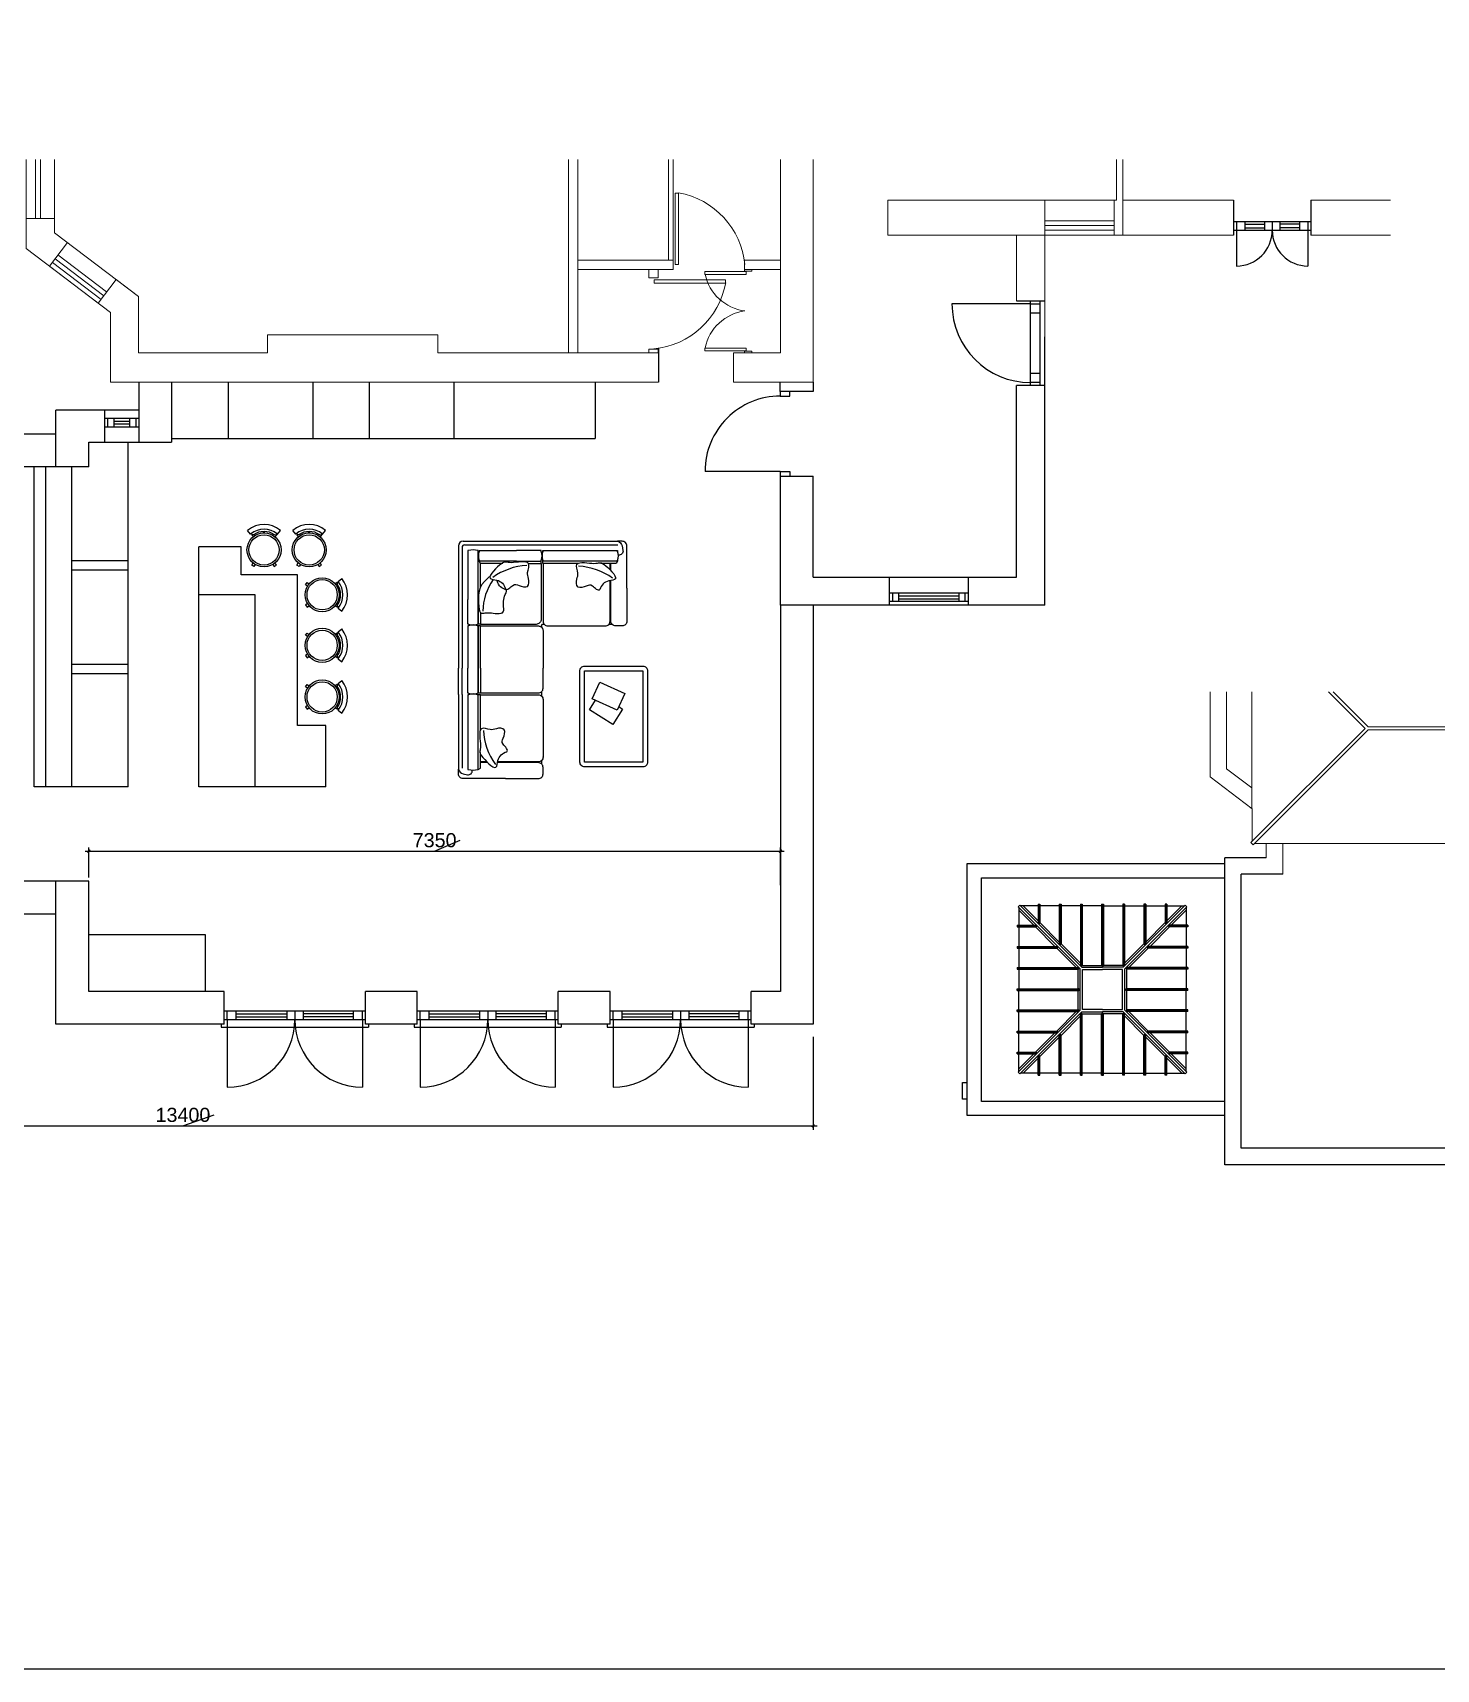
# Model space of a CAD drawing. Header units: millimetres. Extents: x -5841 to 140562, y 1006 to 102310.
# Drawn here: x 14568 to 29485, y 1006 to 18396 of the extents above; entities that cross this region are included whole.
import ezdxf

# ---------------------------------------------------------------- set-up
doc = ezdxf.new("R2010")
doc.units = ezdxf.units.MM
doc.header["$LTSCALE"] = 10
doc.layers.add('CONCEPT HOUSE', color=7, linetype='Continuous')
doc.layers.add('PDF17_0', color=7, linetype='Continuous')
doc.styles.add('1-20', font='romans.shx', dxfattribs={"width": 0.8, "height": 35})
doc.styles.get("Standard").update_dxf_attribs({"font": 'arial.ttf'})
doc.dimstyles.new('1-20', dxfattribs={"dimtxt": 35, "dimasz": 40, "dimexe": 40, "dimexo": 40, "dimgap": 40, "dimtad": 1, "dimdec": 0, "dimzin": 0, "dimdsep": 46, "dimtxsty": '1-20', "dimblk": 'OBLIQUE', "dimcen": 40, "dimdle": 40, "dimclrd": 251, "dimclre": 251, "dimclrt": 251, "dimadec": 0, "dimazin": 0, "dimtfac": 1, "dimtdec": 0, "dimtix": 1, "dimtmove": 1, "dimatfit": 3, "dimfxl": 1, "dimtolj": 1, "dimtzin": 0, "dimlwd": 25, "dimarcsym": 0})

# ---------------------------------------------------------------- blocks, each defined once
blk = doc.blocks.new('*D3')
at = {"layer": 'CONCEPT HOUSE', "color": 0}
for p, q in [((18839, 9699), (19112, 9815)), ((15124, 9699), (22554, 9699)), ((15150, 9685), (15178, 9713)), ((15164, 9419), (15164, 9739)), ((22500, 9685), (22528, 9713)), ((22514, 9339), (22514, 9739))]:
    blk.add_line(p, q, dxfattribs=at)
at = {"layer": 'CONCEPT HOUSE', "color": 0, "insert": (18839, 9815), "char_height": 150, "attachment_point": 5}
blk.add_mtext('7350', dxfattribs=at)
blk = doc.blocks.new('_Oblique')
at = {"color": 0}
blk.add_line((-0.35, -0.35), (0.35, 0.35), dxfattribs=at)
blk = doc.blocks.new('*D4')
at = {"layer": 'CONCEPT HOUSE', "color": 0}
for p, q in [((9464, 7725), (9464, 6739)), ((22864, 7725), (22864, 6739)), ((9450, 6765), (9478, 6793)), ((16164, 6779), (16495, 6896)), ((22850, 6765), (22878, 6793)), ((9424, 6779), (22904, 6779))]:
    blk.add_line(p, q, dxfattribs=at)
at = {"layer": 'CONCEPT HOUSE', "color": 0, "insert": (16164, 6896), "char_height": 150, "attachment_point": 5}
blk.add_mtext('13400', dxfattribs=at)

msp = doc.modelspace()

# ---------------------------------------------------------------- linework, layer by layer
at = {"layer": 'CONCEPT HOUSE', "color": 140, "ltscale": 10}
for p, q in [((27329.7, 16616.7), (27329.7, 16246.8)), ((28153, 16616.7), (28153, 16246.8)), ((27329.7, 16390.8), (28153, 16390.8)), ((27361.7, 16390.8), (27361.7, 16296.8)), ((27451.7, 16390.8), (27451.7, 16296.8)), ((27451.7, 16361.8), (27659.3, 16361.8)), ((27659.3, 16390.8), (27659.3, 16296.8)), ((27741.3, 16390.8), (27741.3, 16296.8)), ((27823.3, 16390.8), (27823.3, 16296.8)), ((28031, 16361.8), (27823.3, 16361.8)), ((28031, 16390.8), (28031, 16296.8)), ((28121, 16390.8), (28121, 16296.8)), ((27329.7, 16296.8), (28153, 16296.8)), ((27361.7, 16296.8), (27361.7, 15917.1)), ((27451.7, 16323.4), (27659.3, 16323.4)), ((28031, 16323.4), (27823.3, 16323.4)), ((28121, 16296.8), (28121, 15917.1)), ((25173.7, 15514.8), (24337.7, 15514.8)), ((25024.3, 15546.8), (25323.7, 15546.8)), ((25173.7, 14646.8), (25173.7, 15546.8)), ((25173.7, 15514.8), (25273.7, 15514.8)), ((25273.7, 14646.8), (25273.7, 15546.8)), ((25173.7, 15419.8), (25273.7, 15419.8)), ((25323.7, 12312.8), (25323.7, 15165)), ((21216.8, 15042.6), (21216.8, 14684.3)), ((15694, 14684.3), (15694, 14384.3)), ((16044, 14684.3), (16044, 14044.7)), ((16644, 14684.3), (16644, 14084.3)), ((17544, 14684.3), (17544, 14084.3)), ((18144, 14684.3), (18144, 14084.3)), ((19044, 14684.3), (19044, 14084.3)), ((20544, 14684.3), (20544, 14084.3)), ((25024.3, 12612.2), (25024.3, 14646.8)), ((25323.7, 14646.8), (25024.3, 14646.8)), ((25273.7, 14773.8), (25173.7, 14773.8)), ((25273.7, 14678.8), (25173.7, 14678.8)), ((22513.1, 14584.3), (22513.1, 14534.3)), ((22513.1, 14534.3), (22613.1, 14534.3)), ((22613.1, 14534.3), (22613.1, 14584.3)), ((15694, 14384.3), (14813.8, 14384.3)), ((14813.8, 13784.3), (14813.8, 14384.3)), ((15331, 14384.3), (15331, 14044.7)), ((15331, 14302.3), (15694, 14302.3)), ((15363, 14302.3), (15363, 14208.3)), ((15428, 14302.3), (15428, 14208.3)), ((15428, 14270.3), (15597, 14270.3)), ((15597, 14302.3), (15597, 14208.3)), ((15662, 14302.3), (15662, 14208.3)), ((15694, 14384.3), (15694, 14044.7)), ((15331, 14208.3), (15694, 14208.3)), ((15428, 14240.3), (15597, 14240.3)), ((15163.8, 14044.7), (16044, 14044.7)), ((15163.8, 13784.3), (15163.8, 14044.7)), ((16044, 14084.3), (20544, 14084.3)), ((15163.8, 13784.3), (13148.8, 13784.3)), ((22513.1, 13735.5), (21713.1, 13735.5)), ((22513.1, 13734.3), (22613.1, 13734.3)), ((22513.1, 13684.3), (22863.1, 13684.3)), ((22513.8, 12312.8), (22513.8, 13734.3)), ((22613.1, 13734.3), (22613.1, 13684.3)), ((22863.1, 12612.2), (22863.1, 13684.3)), ((22863.1, 12612.2), (25024.3, 12612.2)), ((23673.7, 12312.8), (23673.7, 12612.2)), ((24512.7, 12312.8), (24512.7, 12612.2)), ((23708.5, 12352.7), (23708.5, 12442.5)), ((23773.5, 12352.7), (23773.5, 12442.5)), ((24412.5, 12352.7), (24412.5, 12442.5)), ((24477.5, 12352.7), (24477.5, 12442.5)), ((25323.7, 12312.8), (24512.7, 12312.8)), ((27677.7, 9629.7), (27237.6, 9629.7)), ((27237.6, 9329.7), (27237.6, 9629.7)), ((27852.7, 9454.7), (27412.6, 9454.7)), ((27412.6, 6542.2), (27412.6, 9454.7)), ((15163.8, 9379.3), (13148.8, 9379.3)), ((14813.8, 7859.3), (14813.8, 9379.3)), ((15163.8, 8209.3), (15163.8, 9379.3)), ((27237.6, 6367.2), (27237.6, 9329.7)), ((25058.2, 9125.6), (25040.5, 9107.9)), ((25040.5, 9107.9), (25700.1, 8448.3)), ((25049.4, 9099), (25049.4, 8913)), ((25058.2, 9125.6), (25717.8, 8466)), ((25253.1, 9136.7), (25253.1, 8939.9)), ((25253.1, 9136.7), (25272.1, 9136.7)), ((25262.6, 9136.7), (25262.6, 8930.7)), ((25272.1, 9136.7), (25272.1, 8939.9)), ((25478.1, 9136.7), (25478.1, 8714.5)), ((25478.1, 9136.7), (25497.1, 9136.7)), ((25487.6, 9136.7), (25487.6, 8705.2)), ((25497.1, 9136.7), (25497.1, 8714.5)), ((25703.1, 9136.7), (25703.1, 8489.9)), ((25703.1, 9136.7), (25722.1, 9136.7)), ((25712.6, 9136.7), (25712.6, 8480.7)), ((25722.1, 9136.7), (25722.1, 8489.9)), ((25928.1, 9136.7), (25928.1, 8485.5)), ((25928.1, 9136.7), (25947.1, 9136.7)), ((25937.6, 9136.7), (25937.6, 8476.2)), ((25947.1, 9136.7), (25947.1, 8485.5)), ((26153.1, 9136.7), (26153.1, 8489.9)), ((26172.1, 9136.7), (26153.1, 9136.7)), ((26817, 9125.6), (26157.4, 8466)), ((26162.6, 9136.7), (26162.6, 8480.7)), ((26172.1, 9136.7), (26172.1, 8489.9)), ((26834.7, 9107.9), (26175.1, 8448.3)), ((26378.1, 9136.7), (26378.1, 8714.5)), ((26397.1, 9136.7), (26378.1, 9136.7)), ((26387.6, 9136.7), (26387.6, 8705.2)), ((26397.1, 9136.7), (26397.1, 8714.5)), ((26603.1, 9136.7), (26603.1, 8939.9)), ((26622.1, 9136.7), (26603.1, 9136.7)), ((26612.6, 9136.7), (26612.6, 8930.7)), ((26622.1, 9136.7), (26622.1, 8939.9)), ((26817, 9125.6), (26834.7, 9107.9)), ((26825.9, 9099), (26825.9, 8913)), ((25029.4, 8913), (25226.1, 8913)), ((25029.4, 8913), (25029.4, 8894)), ((25029.4, 8903.5), (25235.6, 8903.5)), ((25029.4, 8894), (25226.1, 8894)), ((25049.4, 8894), (25049.4, 8688)), ((26845.9, 8903.5), (26639.6, 8903.5)), ((26845.9, 8913), (26649.1, 8913)), ((26845.9, 8894), (26649.1, 8894)), ((26825.9, 8894), (26825.9, 8688)), ((26845.9, 8913), (26845.9, 8894)), ((16403.8, 8809.3), (15163.8, 8809.3)), ((16403.8, 8209.3), (16403.8, 8809.3)), ((25029.4, 8688), (25451.2, 8688)), ((25029.4, 8688), (25029.4, 8669)), ((25029.4, 8678.5), (25460.7, 8678.5)), ((25029.4, 8669), (25451.2, 8669)), ((25049.4, 8669), (25049.4, 8463)), ((26845.9, 8678.5), (26414.5, 8678.5)), ((26845.9, 8688), (26424, 8688)), ((26845.9, 8669), (26424, 8669)), ((26825.9, 8669), (26825.9, 8463)), ((26845.9, 8688), (26845.9, 8669)), ((25029.4, 8463), (25676.1, 8463)), ((25029.4, 8463), (25029.4, 8444)), ((25029.4, 8453.5), (25685.6, 8453.5)), ((25029.4, 8444), (25676.1, 8444)), ((25049.4, 8444), (25049.4, 8238)), ((25717.8, 8466), (25937.6, 8466)), ((26157.4, 8466), (25937.6, 8466)), ((26845.9, 8453.5), (26189.6, 8453.5)), ((26845.9, 8463), (26199.1, 8463)), ((26845.9, 8444), (26199.1, 8444)), ((26825.9, 8444), (26825.9, 8238)), ((26845.9, 8463), (26845.9, 8444)), ((16603.8, 8209.3), (15163.8, 8209.3)), ((16603.8, 7859.3), (16603.8, 8209.3)), ((18103.8, 7859.3), (18103.8, 8209.3)), ((18653.8, 7859.3), (18653.8, 8209.3)), ((20153.8, 7859.3), (20153.8, 8209.3)), ((20703.8, 7859.3), (20703.8, 8209.3)), ((22203.8, 7859.3), (22203.8, 8209.3)), ((25029.4, 8238), (25681.2, 8238)), ((25029.4, 8219), (25029.4, 8238)), ((25029.4, 8228.5), (25690.7, 8228.5)), ((25029.4, 8219), (25681.2, 8219)), ((25049.4, 8013), (25049.4, 8219)), ((26845.8, 8228.5), (26184.5, 8228.5)), ((26845.8, 8238), (26194, 8238)), ((26845.8, 8219), (26194, 8219)), ((26825.9, 8013), (26825.9, 8219)), ((26845.8, 8219), (26845.8, 8238)), ((16603.8, 8003.3), (18103.8, 8003.3)), ((16635.8, 7909.3), (16635.8, 8003.3)), ((16730.8, 7909.3), (16730.8, 8003.3)), ((17266.8, 8003.3), (17266.8, 7909.3)), ((17353.8, 8003.3), (17353.8, 7909.3)), ((17353.8, 8003.3), (17353.8, 7909.3)), ((17440.8, 8003.3), (17440.8, 7909.3)), ((17976.8, 7909.3), (17976.8, 8003.3)), ((18071.8, 7909.3), (18071.8, 8003.3)), ((18653.8, 8003.3), (20153.8, 8003.3)), ((18685.8, 7909.3), (18685.8, 8003.3)), ((18780.8, 7909.3), (18780.8, 8003.3)), ((19316.8, 8003.3), (19316.8, 7909.3)), ((19403.8, 8003.3), (19403.8, 7909.3)), ((19403.8, 8003.3), (19403.8, 7909.3)), ((19490.8, 8003.3), (19490.8, 7909.3)), ((20026.8, 7909.3), (20026.8, 8003.3)), ((20121.8, 7909.3), (20121.8, 8003.3)), ((20703.8, 8003.3), (22203.8, 8003.3)), ((20735.8, 7909.3), (20735.8, 8003.3)), ((20830.8, 7909.3), (20830.8, 8003.3)), ((21366.8, 8003.3), (21366.8, 7909.3)), ((21453.8, 8003.3), (21453.8, 7909.3)), ((21453.8, 8003.3), (21453.8, 7909.3)), ((21540.8, 8003.3), (21540.8, 7909.3)), ((22076.8, 7909.3), (22076.8, 8003.3)), ((22171.8, 7909.3), (22171.8, 8003.3)), ((25029.4, 8013), (25676.1, 8013)), ((25029.4, 7994), (25029.4, 8013)), ((25029.4, 8003.5), (25685.6, 8003.5)), ((26845.9, 8003.5), (26189.6, 8003.5)), ((26845.9, 8013), (26199.1, 8013)), ((26845.9, 7994), (26845.9, 8013)), ((16603.8, 7859.3), (14813.8, 7859.3)), ((16603.8, 7909.3), (18103.8, 7909.3)), ((16635.8, 7909.3), (16635.8, 7191.3)), ((16730.8, 7971.3), (17266.8, 7971.3)), ((16730.8, 7939.3), (17266.8, 7939.3)), ((17976.8, 7971.3), (17440.8, 7971.3)), ((17976.8, 7939.3), (17440.8, 7939.3)), ((18071.8, 7909.3), (18071.8, 7191.3)), ((18653.8, 7909.3), (20153.8, 7909.3)), ((18685.8, 7909.3), (18685.8, 7191.3)), ((18780.8, 7971.3), (19316.8, 7971.3)), ((18780.8, 7939.3), (19316.8, 7939.3)), ((20026.8, 7971.3), (19490.8, 7971.3)), ((20026.8, 7939.3), (19490.8, 7939.3)), ((20121.8, 7909.3), (20121.8, 7191.3)), ((20703.8, 7909.3), (22203.8, 7909.3)), ((20735.8, 7909.3), (20735.8, 7191.3)), ((20830.8, 7971.3), (21366.8, 7971.3)), ((20830.8, 7939.3), (21366.8, 7939.3)), ((22076.8, 7971.3), (21540.8, 7971.3)), ((22076.8, 7939.3), (21540.8, 7939.3)), ((22171.8, 7909.3), (22171.8, 7191.3)), ((25029.4, 7994), (25676.1, 7994)), ((25049.4, 7788), (25049.4, 7994)), ((25703.1, 7320.2), (25703.1, 7967)), ((25712.6, 7320.2), (25712.6, 7976.3)), ((25722.1, 7320.2), (25722.1, 7967)), ((25928.1, 7320.2), (25928.1, 7971.4)), ((25937.6, 7320.2), (25937.6, 7980.7)), ((25947.1, 7320.2), (25947.1, 7971.4)), ((26153.1, 7320.2), (26153.1, 7967)), ((26162.6, 7320.2), (26162.6, 7976.3)), ((26172.1, 7320.2), (26172.1, 7967)), ((26845.9, 7994), (26199.1, 7994)), ((26825.9, 7788), (26825.9, 7994)), ((25029.4, 7788), (25451.2, 7788)), ((25029.4, 7769), (25029.4, 7788)), ((25029.4, 7778.5), (25460.7, 7778.5)), ((25029.4, 7769), (25451.2, 7769)), ((25049.4, 7563), (25049.4, 7769)), ((25478.1, 7320.2), (25478.1, 7742.5)), ((25487.6, 7320.2), (25487.6, 7751.7)), ((25497.1, 7320.2), (25497.1, 7742.5)), ((26378.1, 7320.2), (26378.1, 7742.5)), ((26387.6, 7320.2), (26387.6, 7751.7)), ((26397.1, 7320.2), (26397.1, 7742.5)), ((26845.9, 7778.5), (26414.5, 7778.5)), ((26845.9, 7788), (26424, 7788)), ((26845.9, 7769), (26424, 7769)), ((26825.9, 7563), (26825.9, 7769)), ((26845.9, 7769), (26845.9, 7788)), ((25029.4, 7563), (25226.1, 7563)), ((25029.4, 7544), (25029.4, 7563)), ((25029.4, 7553.5), (25235.6, 7553.5)), ((25029.4, 7544), (25226.1, 7544)), ((25049.4, 7357.9), (25049.4, 7544)), ((25253.1, 7320.2), (25253.1, 7517)), ((25262.6, 7320.2), (25262.6, 7526.3)), ((25272.1, 7320.2), (25272.1, 7517)), ((26603.1, 7320.2), (26603.1, 7517)), ((26612.6, 7320.2), (26612.6, 7526.3)), ((26622.1, 7320.2), (26622.1, 7517)), ((26845.9, 7553.5), (26639.6, 7553.5)), ((26845.9, 7563), (26649.1, 7563)), ((26845.9, 7544), (26649.1, 7544)), ((26825.9, 7357.9), (26825.9, 7544)), ((26845.9, 7544), (26845.9, 7563)), ((25058.2, 7331.4), (25040.5, 7349.1)), ((25253.1, 7320.2), (25272.1, 7320.2)), ((25478.1, 7320.2), (25497.1, 7320.2)), ((25703.1, 7320.2), (25722.1, 7320.2)), ((25928.1, 7320.2), (25947.1, 7320.2)), ((26172.1, 7320.2), (26153.1, 7320.2)), ((26397.1, 7320.2), (26378.1, 7320.2)), ((26622.1, 7320.2), (26603.1, 7320.2)), ((26817, 7331.4), (26834.7, 7349.1)), ((24450.1, 7064.7), (24450.1, 7239.7)), ((24450.1, 7239.7), (24500.6, 7239.7)), ((24500.6, 7064.7), (24450.1, 7064.7)), ((31087.6, 6542.2), (27412.6, 6542.2)), ((31262.6, 6367.2), (27237.6, 6367.2))]:
    msp.add_line(p, q, dxfattribs=at)
at = {"layer": 'CONCEPT HOUSE', "color": 140, "ltscale": 10, "transparency": 33554585}
for p, q in [((15581.7, 10384.3), (15581.7, 14044.7)), ((14581.7, 10384.3), (14581.7, 13784.3)), ((14706.7, 10384.3), (14706.7, 13784.3)), ((14981.7, 10384.3), (14981.7, 13784.3)), ((16883.9, 13069.6), (16851.8, 13107.9)), ((16913.5, 13060.8), (16883.9, 13069.6)), ((17019.6, 13081.1), (17019, 13096.1)), ((17032.2, 13081.1), (17032.7, 13096.1)), ((17138.2, 13060.8), (17167.8, 13069.6)), ((17167.8, 13069.6), (17200, 13107.9)), ((17364.1, 13069.6), (17331.9, 13107.9)), ((17393.7, 13060.8), (17364.1, 13069.6)), ((17499.7, 13081.1), (17499.2, 13096.1)), ((17512.4, 13081.1), (17512.9, 13096.1)), ((17618.4, 13060.8), (17648, 13069.6)), ((17648, 13069.6), (17680.2, 13107.9)), ((16331.7, 10384.3), (16331.7, 12934.3)), ((16781.7, 12934.3), (16331.7, 12934.3)), ((16781.7, 12634.3), (16781.7, 12934.3)), ((19092, 12942.7), (19092, 11642.9)), ((19131.5, 12928.2), (19131.5, 11642.9)), ((19142, 12992.7), (20781.7, 12992.7)), ((19156.5, 12953.2), (20786.5, 12953.2)), ((15581.7, 12784.3), (14981.7, 12784.3)), ((15581.7, 12684.3), (14981.7, 12684.3)), ((17381.7, 12634.3), (16781.7, 12634.3)), ((17381.7, 11034.3), (17381.7, 12634.3)), ((17804.3, 12536), (17813, 12565.7)), ((17813, 12565.7), (17851.3, 12597.8)), ((16931.7, 12424.1), (16331.7, 12424.1)), ((16931.7, 10384.3), (16931.7, 12424.1)), ((17824.6, 12430), (17839.6, 12430.5)), ((17824.6, 12417.4), (17839.6, 12416.9)), ((17804.3, 12311.3), (17813, 12281.7)), ((17813, 12281.7), (17851.3, 12249.6)), ((17804.3, 11998.8), (17813, 12028.4)), ((17813, 12028.4), (17851.3, 12060.6)), ((19977.1, 12078.3), (19977.1, 12107.6)), ((20006.4, 12107.6), (19977.1, 12107.6)), ((20727.3, 12107.6), (20689.2, 12107.6)), ((17824.6, 11892.8), (17839.6, 11893.3)), ((17824.6, 11880.2), (17839.6, 11879.6)), ((15581.7, 11684.3), (14981.7, 11684.3)), ((17804.3, 11774.1), (17813, 11744.5)), ((17813, 11744.5), (17851.3, 11712.4)), ((15581.7, 11584.3), (14981.7, 11584.3)), ((17804.3, 11450.8), (17813, 11480.4)), ((17813, 11480.4), (17851.3, 11512.5)), ((19092, 11365.3), (19092, 11642.9)), ((19131.5, 11365.3), (19131.5, 11642.9)), ((17824.6, 11344.7), (17839.6, 11345.3)), ((17824.6, 11332.1), (17839.6, 11331.6)), ((19092, 11365.3), (19092, 10570.8)), ((19131.5, 11365.3), (19131.5, 10580)), ((19977.1, 11346.1), (19977.1, 11395.5)), ((17804.3, 11226.1), (17813, 11196.5)), ((17813, 11196.5), (17851.3, 11164.3)), ((17681.7, 11034.3), (17381.7, 11034.3)), ((17681.7, 10384.3), (17681.7, 11034.3)), ((19977.1, 10625.2), (19977.1, 10663.3)), ((15581.7, 10384.3), (14581.7, 10384.3)), ((17681.7, 10384.3), (16331.7, 10384.3))]:
    msp.add_line(p, q, dxfattribs=at)
at = {"layer": 'CONCEPT HOUSE', "color": 40, "ltscale": 10, "true_color": 0xf8d731}
msp.add_lwpolyline([(1240.5, 35787.1), (54043.3, 35787.1), (54043.3, 1005.7), (1240.5, 1005.7)], close=True, dxfattribs=at)
at = {"layer": 'CONCEPT HOUSE', "color": 140, "ltscale": 10}
for points in [[(22863.1, 14684.3), (22863.1, 14584.3), (22513.1, 14584.3), (22513.1, 14684.3)], [(14813.8, 9029.3), (9463.8, 9029.3), (9463.8, 14134.3), (14813.8, 14134.3)], [(24512.7, 12442.5), (23673.7, 12442.5)], [(24512.7, 12352.7), (23673.7, 12352.7)], [(24412.5, 12410.5), (23773.5, 12410.5)], [(24412.5, 12378.5), (23773.5, 12378.5)], [(22513.8, 12312.8), (22513.8, 8209.3), (22203.8, 8209.3)], [(22863.8, 12312.8), (22863.8, 7859.3), (22203.8, 7859.3)], [(24512.7, 12312.8), (22513.8, 12312.8)], [(27237.6, 6890.2), (24500.6, 6890.2), (24500.6, 9566.7), (27237.6, 9566.7)], [(27237.6, 7040.2), (24650.6, 7040.2), (24650.6, 9416.7), (27237.6, 9416.7)], [(25049.4, 9070.8), (25207.1, 8913)], [(25253.1, 9116.7), (25067, 9116.7)], [(25095.3, 9116.7), (25253.1, 8958.9)], [(25478.1, 9116.7), (25272.1, 9116.7)], [(25703.1, 9116.7), (25497.1, 9116.7)], [(25928.1, 9116.7), (25722.1, 9116.7)], [(25947.1, 9116.7), (26153.1, 9116.7)], [(26172.1, 9116.7), (26378.1, 9116.7)], [(26397.1, 9116.7), (26603.1, 9116.7)], [(26622.1, 9116.7), (26808.2, 9116.7)], [(26779.9, 9116.7), (26622.1, 8958.9)], [(26825.9, 9070.8), (26668.1, 8913)], [(25226.1, 8894), (25432.1, 8688)], [(25272.1, 8939.9), (25478.1, 8733.9)], [(26603.1, 8939.9), (26397.1, 8733.9)], [(26649.1, 8894), (26443.1, 8688)], [(25497.1, 8714.9), (25703.1, 8508.9)], [(26378.1, 8714.9), (26172.1, 8508.9)], [(25441.6, 8678.5), (25441.7, 8678.4)], [(25451.1, 8669), (25657.1, 8463)], [(26424.1, 8669), (26218.1, 8463)], [(26433.6, 8678.5), (26433.5, 8678.4)], [(25040.5, 7349.1), (25700.1, 8008.6), (25700.1, 8448.3)], [(25680.1, 8238), (25680.1, 8444.8)], [(25722.1, 8489.9), (25726.1, 8486), (25928.1, 8486)], [(25937.6, 8016), (25725.1, 8016), (25725.1, 8441), (25937.6, 8441)], [(25937.6, 8016), (26150.1, 8016), (26150.1, 8441), (25937.6, 8441)], [(26153.1, 8489.9), (26149.1, 8486), (25947.1, 8486)], [(26834.7, 7349.1), (26175.1, 8008.6), (26175.1, 8448.3)], [(26195.1, 8238), (26195.1, 8444.8)], [(18653.8, 8209.3), (18103.8, 8209.3)], [(20703.8, 8209.3), (20153.8, 8209.3)], [(25676.1, 8013), (25680.1, 8016.9), (25680.1, 8219)], [(26199.1, 8013), (26195.1, 8016.9), (26195.1, 8219)], [(16571.8, 7859.3), (16571.8, 7827.3), (18135.8, 7827.3)], [(18653.8, 7859.3), (18103.8, 7859.3)], [(18135.8, 7859.3), (18135.8, 7827.3)], [(18621.8, 7859.3), (18621.8, 7827.3), (20185.8, 7827.3)], [(20703.8, 7859.3), (20153.8, 7859.3)], [(20185.8, 7859.3), (20185.8, 7827.3)], [(20671.8, 7859.3), (20671.8, 7827.3), (22235.8, 7827.3)], [(22235.8, 7859.3), (22235.8, 7827.3)], [(25058.2, 7331.4), (25717.8, 7991), (25937.6, 7991)], [(25451.1, 7788), (25657.1, 7994)], [(25497.1, 7742), (25703.1, 7948)], [(25722.1, 7967), (25726.1, 7971), (25928.1, 7971)], [(26817, 7331.4), (26157.4, 7991), (25937.6, 7991)], [(26153.1, 7967), (26149.1, 7971), (25947.1, 7971)], [(26378.1, 7742), (26172.1, 7948)], [(26424.1, 7788), (26218.1, 7994)], [(25226.1, 7563), (25432.1, 7769)], [(25272.1, 7517), (25478.1, 7723)], [(25441.6, 7778.5), (25441.7, 7778.5)], [(26603.1, 7517), (26397.1, 7723)], [(26433.6, 7778.5), (26433.5, 7778.5)], [(26649.1, 7563), (26443.1, 7769)], [(25049.4, 7386.2), (25207.1, 7544)], [(25095.3, 7340.2), (25253.1, 7498)], [(26779.9, 7340.2), (26622.1, 7498)], [(26825.9, 7386.2), (26668.1, 7544)], [(25253.1, 7340.2), (25067, 7340.2)], [(25478.1, 7340.2), (25272.1, 7340.2)], [(25703.1, 7340.2), (25497.1, 7340.2)], [(25928.1, 7340.2), (25722.1, 7340.2)], [(25947.1, 7340.2), (26153.1, 7340.2)], [(26172.1, 7340.2), (26378.1, 7340.2)], [(26397.1, 7340.2), (26603.1, 7340.2)], [(26622.1, 7340.2), (26808.2, 7340.2)]]:
    msp.add_lwpolyline(points, dxfattribs=at)
at = {"layer": 'CONCEPT HOUSE', "color": 140, "ltscale": 10, "transparency": 33554585}
for points in [[(16900, 13064.8), (16894.9, 13061.4), (16909.7, 13039)], [(16933.1, 13055.7), (16924.8, 13068.2)], [(17118.6, 13055.7), (17126.9, 13068.2)], [(17151.7, 13064.8), (17156.8, 13061.4), (17142, 13039)], [(17380.2, 13064.8), (17375.1, 13061.4), (17389.9, 13039)], [(17413.3, 13055.7), (17405, 13068.2)], [(17598.8, 13055.7), (17607.1, 13068.2)], [(17631.9, 13064.8), (17637, 13061.4), (17622.2, 13039)], [(19200.3, 12892.7), (19192, 12892.7), (19192, 12375.1)], [(19303.6, 12375.1), (19303.6, 12892.7), (19295.3, 12892.7)], [(19312.6, 12884.4), (19312.6, 12892.7), (19709.6, 12892.7)], [(19973, 12884.4), (19973, 12892.7), (19709.6, 12892.7)], [(19990.4, 12884.4), (19990.4, 12892.7), (20784.1, 12892.7), (20784.1, 12884.4)], [(16933.1, 12745.1), (16918.9, 12723.5), (16894.9, 12739.3), (16909.7, 12761.8)], [(17118.6, 12745.1), (17132.9, 12723.5), (17156.8, 12739.3), (17142, 12761.8)], [(17413.3, 12745.1), (17399, 12723.5), (17375.1, 12739.3), (17389.9, 12761.8)], [(17598.8, 12745.1), (17613.1, 12723.5), (17637, 12739.3), (17622.2, 12761.8)], [(19709.6, 12781.1), (19312.6, 12781.1), (19312.6, 12789.3)], [(19564.7, 12756.4), (19328.3, 12756.4), (19312.6, 12781.1)], [(19328.3, 12505.9), (19328.3, 12756.4)], [(19709.6, 12781.1), (19973, 12781.1), (19973, 12789.3)], [(19835.4, 12756.4), (19973, 12756.4), (19973, 12781.1)], [(20784.1, 12789.3), (20784.1, 12781.1), (19990.4, 12781.1), (19990.4, 12789.3)], [(20364.9, 12756.4), (19990.4, 12756.4), (19990.4, 12781.1)], [(20784.1, 12781.1), (20769.5, 12756.4), (20606.4, 12756.4)], [(20703.8, 12691.3), (20703.8, 12756.4)], [(20712.7, 12681.9), (20712.7, 12756.4)], [(17488.5, 12516.4), (17466.9, 12530.7), (17482.8, 12554.7), (17505.2, 12539.9)], [(17808.3, 12549.6), (17804.9, 12554.7), (17782.4, 12539.9)], [(17799.1, 12516.4), (17811.6, 12524.7)], [(19200.3, 12111.7), (19192, 12111.7), (19192, 12375.1)], [(19303.6, 12375.1), (19303.6, 12111.7), (19295.3, 12111.7)], [(19328.3, 12233), (19328.3, 12111.7), (19303.6, 12111.7), (19303.6, 12375.1)], [(17488.5, 12330.9), (17466.9, 12316.7), (17482.8, 12292.7), (17505.2, 12307.5)], [(17808.3, 12297.8), (17804.9, 12292.7), (17782.4, 12307.5)], [(17799.1, 12330.9), (17811.6, 12322.7)], [(17488.5, 11979.2), (17466.9, 11993.5), (17482.8, 12017.4), (17505.2, 12002.6)], [(17808.3, 12012.3), (17804.9, 12017.4), (17782.4, 12002.6)], [(19200.3, 12094.3), (19200.3, 12094.3), (19192, 12094.3), (19192, 11642.9)], [(19303.6, 11642.9), (19303.6, 12094.3), (19295.3, 12094.3)], [(19328.3, 11642.9), (19328.3, 12094.3), (19303.6, 12094.3), (19303.6, 11642.9)], [(17799.1, 11979.2), (17811.6, 11987.5)], [(17488.5, 11793.7), (17466.9, 11779.5), (17482.8, 11755.5), (17505.2, 11770.3)], [(17808.3, 11760.6), (17804.9, 11755.5), (17782.4, 11770.3)], [(17799.1, 11793.7), (17811.6, 11785.4)], [(19200.3, 11379.5), (19192, 11379.5), (19192, 11642.9)], [(19303.6, 11642.9), (19303.6, 11379.5), (19295.3, 11379.5)], [(19328.3, 11642.9), (19328.3, 11379.5), (19303.6, 11379.5), (19303.6, 11642.9)], [(17488.5, 11431.2), (17466.9, 11445.4), (17482.8, 11469.4), (17505.2, 11454.6)], [(17808.3, 11464.3), (17804.9, 11469.4), (17782.4, 11454.6)], [(17799.1, 11431.2), (17811.6, 11439.4)], [(19200.3, 11362.1), (19192, 11362.1), (19192, 10568.4), (19200.3, 10568.4)], [(19295.3, 10568.4), (19303.6, 10568.4), (19303.6, 11362.1), (19295.3, 11362.1)], [(19328.3, 10987.6), (19328.3, 11362.1), (19303.6, 11362.1)], [(17488.5, 11245.7), (17466.9, 11231.4), (17482.8, 11207.4), (17505.2, 11222.2)], [(17808.3, 11212.6), (17804.9, 11207.4), (17782.4, 11222.2)], [(17799.1, 11245.7), (17811.6, 11237.4)], [(20796, 11235), (20836.4, 11209.1), (20731.6, 11045.4), (20486.2, 11202.4), (20550.2, 11302.4)], [(19303.6, 10568.4), (19328.3, 10583), (19328.3, 10746.1)], [(19393.4, 10648.7), (19328.3, 10648.7)], [(19402.8, 10639.8), (19328.3, 10639.8)]]:
    msp.add_lwpolyline(points, dxfattribs=at)
for points in [[(20882.6, 12492.8), (20882.6, 12942.7, 0.4142136), (20832.6, 12992.7), (20781.7, 12992.7)], [(20781.7, 12992.7, -0.2581429), (20831.7, 12942.7), (20841.1, 12896.1, -0.5290298), (20792.5, 12846.3)], [(19971.6, 12756.4), (19971.6, 12163.1, -0.1989124), (19957, 12127.7, -0.1989124)], [(19991.8, 12756.4), (19991.8, 12142.9, 0.4142136), (20041.8, 12092.9), (20653.8, 12092.9, 0.4142136), (20703.8, 12142.9), (20703.8, 12575)], [(20882.6, 12492.8), (20882.6, 12142.9, -0.4142136), (20832.6, 12092.9), (20762.7, 12092.9, -0.4142136), (20712.7, 12142.9), (20712.7, 12576.3)], [(19328.3, 12113.1), (19921.6, 12113.1, 0.1989124), (19957, 12127.7, 0.1989124)], [(19328.3, 12092.9), (19941.8, 12092.9, -0.4142136), (19991.8, 12042.9), (19991.8, 11642.9)], [(19328.3, 11380.9), (19941.8, 11380.9, 0.4142136), (19991.8, 11430.9), (19991.8, 11642.9)], [(19328.3, 11360.7), (19941.8, 11360.7, -0.4142136), (19991.8, 11310.7), (19991.8, 10698.7, -0.4142136), (19941.8, 10648.7), (19509.7, 10648.7)], [(19591.9, 10469.9), (19941.8, 10469.9, 0.4142136), (19991.8, 10519.9), (19991.8, 10589.8, 0.4142136), (19941.8, 10639.8), (19508.4, 10639.8)], [(19591.9, 10469.9), (19142, 10469.9, -0.4142136), (19092, 10519.9), (19092, 10570.8)], [(19092, 10570.8, 0.2581429), (19142, 10520.8), (19188.6, 10511.4, 0.5290298), (19238.4, 10560)]]:
    msp.add_lwpolyline(points, format="xyb", dxfattribs=at)
msp.add_lwpolyline([(21053.3, 10595.1), (20433.3, 10595, -0.4142136), (20383.3, 10645), (20383.2, 11615, -0.4142136), (20433.2, 11665), (21053.2, 11665.1, -0.4142136), (21103.2, 11615.1), (21103.3, 10645.1, -0.4142136)], format="xyb", close=True, dxfattribs=at)
for points in [[(21053.3, 10645.1), (20433.3, 10645), (20433.2, 11615), (21053.2, 11615.1)], [(20859.8, 11375.2), (20779.3, 11198.2), (20514.1, 11318.9), (20594.6, 11495.8)], [(19986.8, 10703.7), (19986.8, 10703.7)]]:
    msp.add_lwpolyline(points, close=True, dxfattribs=at)
for centre, radius in [((17025.9, 12900.4), 180.9), ((17025.9, 12900.4), 160.9), ((17506.1, 12900.4), 180.9), ((17506.1, 12900.4), 160.9), ((17643.8, 12423.7), 180.9), ((17643.8, 12423.7), 160.9), ((17643.8, 11886.5), 180.9), ((17643.8, 11886.5), 160.9), ((17643.8, 11338.4), 180.9), ((17643.8, 11338.4), 160.9)]:
    msp.add_circle(centre, radius, dxfattribs=at)
at = {"layer": 'CONCEPT HOUSE', "color": 140, "ltscale": 10}
for centre, radius, start, end in [((27361.7, 16296.8), 379.7, 270, 0), ((28121, 16296.8), 379.7, 180, 270), ((25173.7, 15514.8), 836, 180, 270), ((22513.1, 13735.5), 800, 89.94879, 180), ((25226.1, 8903.5), 9.5, 269.87695, 90), ((25262.6, 8940.2), 9.5, 178.63595, 1.36405), ((26612.6, 8940.2), 9.5, 178.63595, 1.36405), ((26649.1, 8903.5), 9.5, 90, 270.12305), ((25487.6, 8714.7), 9.5, 178.63595, 1.36405), ((26387.6, 8714.7), 9.5, 178.63595, 1.36405), ((25451.2, 8678.5), 9.5, 180, 180.12305), ((25451.2, 8678.5), 9.5, 269.87695, 90), ((26424, 8678.5), 9.5, 90, 270.12305), ((26424, 8678.5), 9.5, 359.87695, 0), ((25676.1, 8453.5), 9.5, 269.87695, 90), ((25712.6, 8490.2), 9.5, 178.63595, 1.36405), ((25937.6, 8485.7), 9.5, 178.63595, 1.36405), ((26162.6, 8490.2), 9.5, 178.63595, 1.36405), ((26199.1, 8453.5), 9.5, 90, 270.12305), ((25681.2, 8228.5), 9.5, 270, 90.12305), ((26194, 8228.5), 9.5, 89.87695, 270), ((25676.1, 8003.5), 9.5, 270, 90.12305), ((26199.1, 8003.5), 9.5, 89.87695, 270), ((16635.8, 7909.3), 718, 270, 0), ((18071.8, 7909.3), 718, 180, 270), ((18685.8, 7909.3), 718, 270, 0), ((20121.8, 7909.3), 718, 180, 270), ((20735.8, 7909.3), 718, 270, 0), ((22171.8, 7909.3), 718, 180, 270), ((25712.6, 7966.8), 9.5, 358.63595, 181.36405), ((25937.6, 7971.2), 9.5, 358.63595, 181.36405), ((26162.6, 7966.8), 9.5, 358.63595, 181.36405), ((25451.2, 7778.5), 9.5, 179.87695, 180), ((25451.2, 7778.5), 9.5, 270, 90.12305), ((25487.6, 7742.2), 9.5, 358.63595, 181.36405), ((26387.6, 7742.2), 9.5, 358.63595, 181.36405), ((26424, 7778.5), 9.5, 89.87695, 270), ((26424, 7778.5), 9.5, 0, 0.12305), ((25226.1, 7553.5), 9.5, 270, 90.12305), ((25262.6, 7516.8), 9.5, 358.63595, 181.36405), ((26612.6, 7516.8), 9.5, 358.63595, 181.36405), ((26649.1, 7553.5), 9.5, 89.87695, 270)]:
    msp.add_arc(centre, radius, start, end, dxfattribs=at)
at = {"layer": 'CONCEPT HOUSE', "color": 140, "ltscale": 10, "transparency": 33554585}
for centre, radius, start, end in [((17025.9, 12900.4), 270.9, 50, 130), ((17025.9, 12900.4), 220.9, 50, 130), ((17025.9, 12900.4), 195.9, 55, 125), ((17506.1, 12900.4), 270.9, 50, 130), ((17506.1, 12900.4), 220.9, 50, 130), ((17506.1, 12900.4), 195.9, 55, 125), ((19142, 12942.7), 50, 90, 180), ((19156.5, 12928.2), 25, 90, 180), ((19247.8, 12767.3), 134.1, 69.23631, 110.76369), ((19438, 12836.9), 134.1, 159.23631, 200.76369), ((19847.6, 12836.9), 134.1, 339.23631, 20.76369), ((20115.8, 12836.9), 134.1, 159.23631, 200.76369), ((20658.7, 12836.9), 134.1, 339.23631, 20.76369), ((19842, 12089.8), 644.1, 91.97409, 126.62937), ((20347, 12082.5), 644.1, 53.37063, 88.02591), ((17643.8, 12423.7), 195.9, 325, 35), ((17643.8, 12423.7), 220.9, 320, 40), ((17643.8, 12423.7), 270.9, 320, 40), ((19994.3, 12227), 644.1, 146.11629, 178.02591), ((17643.8, 11886.5), 220.9, 320, 40), ((17643.8, 11886.5), 270.9, 320, 40), ((19247.8, 12237.1), 134.1, 249.23631, 290.76369), ((19247.8, 11968.9), 134.1, 69.23631, 110.76369), ((17643.8, 11886.5), 195.9, 325, 35), ((17643.8, 11338.4), 220.9, 320, 40), ((17643.8, 11338.4), 270.9, 320, 40), ((17643.8, 11338.4), 195.9, 325, 35), ((19247.8, 11504.9), 134.1, 249.23631, 290.76369), ((19247.8, 11236.7), 134.1, 69.23631, 110.76369), ((20002.2, 11005.5), 644.1, 181.97409, 216.62937), ((19247.8, 10693.8), 134.1, 249.23631, 290.76369)]:
    msp.add_arc(centre, radius, start, end, dxfattribs=at)
for points, knots in [([(19593.1, 12487.1), (19577.7, 12533), (19531.8, 12586.7), (19365.3, 12587), (19596.1, 12810.7), (19594.6, 12742.5), (19882.6, 12801.6), (19814.8, 12656.5), (19840.5, 12605.9), (19849.9, 12488.1), (19721.9, 12525.1), (19685.9, 12551.8), (19608.4, 12461.4), (19593.1, 12487.1)], [0, 0, 0, 0, 0.1173311, 0.1849818, 0.3224053, 0.4604595, 0.5834597, 0.6640269, 0.7287471, 0.7998074, 0.865949, 0.934769, 1, 1, 1, 1]), ([(20595.9, 12479.8), (20611.4, 12525.7), (20657.2, 12579.4), (20823.8, 12579.7), (20592.9, 12803.4), (20594.5, 12735.2), (20306.5, 12794.3), (20374.3, 12649.2), (20348.5, 12598.6), (20339.2, 12480.8), (20467.1, 12517.9), (20503.1, 12544.5), (20580.6, 12454.1), (20595.9, 12479.8)], [0, 0, 0, 0, 0.1173311, 0.1849818, 0.3224053, 0.4604595, 0.5834597, 0.6640269, 0.7287471, 0.7998074, 0.865949, 0.934769, 1, 1, 1, 1]), ([(19430.2, 12621.1), (19420.4, 12614.2), (19299.6, 12517.7), (19297.7, 12404), (19319.2, 12217.4), (19425.6, 12246.1), (19493.1, 12214.1), (19577.7, 12237.2), (19565.8, 12338.4), (19574.3, 12398.4), (19608.7, 12466.5), (19599.4, 12473.9), (19596.9, 12475.9)], [272.0279064, 272.0279064, 272.0279064, 272.0279064, 300.5098178, 617.2471519, 687.7198688, 729.3726615, 898.1595241, 913.378715, 977.1374461, 1128.7743995, 1153.332485, 1162.2280355, 1162.2280355, 1162.2280355, 1162.2280355]), ([(19596.9, 12475.9), (19576.7, 12485.1), (19533.7, 12504.6), (19508.8, 12545.9), (19502.9, 12576.4), (19502.5, 12578.9)], [0, 0, 0, 0, 64.6329914, 138.0948438, 144.717086, 144.717086, 144.717086, 144.717086]), ([(19604.9, 10756.6), (19559, 10741.1), (19505.3, 10695.3), (19505, 10528.7), (19281.3, 10759.6), (19349.5, 10758), (19290.4, 11046), (19435.5, 10978.2), (19486.1, 11004), (19603.9, 11013.3), (19566.8, 10885.4), (19540.2, 10849.4), (19630.6, 10771.9), (19604.9, 10756.6)], [0, 0, 0, 0, 0.1173311, 0.1849818, 0.3224053, 0.4604595, 0.5834597, 0.6640269, 0.7287471, 0.7998074, 0.865949, 0.934769, 1, 1, 1, 1])]:
    msp.add_open_spline(points, degree=3, knots=knots, dxfattribs=at)
at = {"layer": 'PDF17_0', "color": 140, "lineweight": 0}
for p, q in [((27524.6, 11394.1), (27524.6, 10151.6)), ((28759.8, 11022.1), (30037.4, 11022.1)), ((28759.8, 10987.1), (30037.4, 10987.1)), ((27527.7, 10149.3), (27527.7, 9804.5)), ((27540.1, 9767.3), (27515.3, 9792.1)), ((27552.4, 9779.7), (31087.6, 9779.7)), ((27677.7, 9779.7), (27677.7, 9629.7)), ((27852.7, 9779.7), (27852.7, 9454.7))]:
    msp.add_line(p, q, dxfattribs=at)
for points in [[(14498.9, 17050.7), (14498.9, 16103.3), (15394, 15423.5), (15394, 14684.3), (21216.8, 14684.3)], [(14598.7, 17050.7), (14598.7, 16421.4)], [(14648.6, 17050.7), (14648.6, 16421.4)], [(14798.3, 17050.7), (14798.3, 16271.7), (15693.4, 15591.9), (15693.4, 14996.2), (17062.4, 14996.2), (17062.4, 15186.4), (18874.4, 15186.4), (18874.4, 14996.2), (20262.1, 14996.2), (20262.1, 17050.7)], [(20361.9, 17050.7), (20361.9, 14996.2)], [(21375.5, 17050.7), (21375.5, 15978.6), (20361.9, 15978.6)], [(21325.6, 17050.7), (21325.6, 15978.6)], [(22513.8, 14996.2), (22513.8, 17050.7)], [(22863.1, 17050.7), (22863.1, 14684.3)], [(26084.6, 17050.7), (26084.6, 16617.9), (25323.7, 16617.9)], [(25323.7, 16246.8), (26153.2, 16246.8), (26153.2, 17050.7)], [(25323.7, 16617.9), (23655.2, 16617.9), (23655.2, 16246.8), (25323.7, 16246.8)], [(25323.7, 16617.9), (25323.7, 15165)], [(26062.8, 16246.8), (26062.8, 16617.9)], [(27329.7, 16616.7), (26153.2, 16616.7)], [(28997.6, 16616.7), (28153, 16616.7)], [(14798.3, 16421.4), (14498.9, 16421.4)], [(25323.7, 16396.5), (26062.8, 16396.5)], [(25024.3, 16246.8), (25024.3, 15546.8)], [(25323.7, 16346.6), (26062.8, 16346.6)], [(25323.7, 16296.7), (26062.8, 16296.7)], [(26153.2, 16246.8), (27329.7, 16246.8)], [(28153, 16246.8), (28997.6, 16246.8)], [(15693.4, 15591.9), (15453.2, 15775.9), (15263, 15523.3), (14745.3, 15916.2), (14935.6, 16168.8)], [(14835.8, 16034.7), (15353.4, 15641.8)], [(14776.5, 15953.6), (15294.2, 15560.7)], [(14804.6, 15994.2), (15322.3, 15601.2)], [(21375.5, 15978.6), (21375.5, 15878.8), (20361.9, 15878.8)], [(21216.4, 15878.8), (21216.4, 15791.5), (21116.6, 15791.5), (21116.6, 15878.8)], [(22513.8, 15978.6), (22133.3, 15978.6), (22133.3, 15878.8), (22513.8, 15878.8)], [(20262.1, 14996.2), (21216.4, 14996.2), (21216.4, 15033.6), (21116.6, 15033.6), (21116.6, 14996.2)], [(22513.8, 14996.2), (22014.8, 14996.2), (22014.8, 14684.3)], [(22014.8, 14684.3), (22863.1, 14684.3)], [(27080.2, 11394.1), (27080.2, 10489.2), (27527.7, 10149.3)], [(27255.2, 11394.1), (27255.2, 10576), (27524.6, 10371.4)], [(28338.2, 11394.1), (28727.8, 11004.6), (27515.3, 9792.1)], [(28387.7, 11394.1), (28759.8, 11022.1)], [(28759.8, 10987.1), (27540.1, 9767.3)]]:
    msp.add_lwpolyline(points, dxfattribs=at)
for points in [[(21394.2, 15931.8), (21394.2, 16692.7), (21431.6, 16692.7), (21431.6, 15931.8)], [(22152, 15860.1), (22152, 15828.9), (21712.3, 15828.9), (21712.3, 15860.1)], [(22133.3, 15878.8), (22133.3, 15863.2), (22211.3, 15863.2), (22211.3, 15878.8)], [(21172.8, 15769.6), (21930.6, 15769.6), (21930.6, 15735.3), (21172.8, 15735.3)], [(22152, 15014.9), (22152, 15046.1), (21712.3, 15046.1), (21712.3, 15014.9)], [(22133.3, 15011.8), (22133.3, 14996.2), (22211.3, 14996.2), (22211.3, 15011.8)]]:
    msp.add_lwpolyline(points, close=True, dxfattribs=at)
msp.add_lwpolyline([(21713.9, 15831.5, 0.3196229), (22136.7, 15439.8, 0.3196229), (21713.9, 15047.1)], format="xyb", dxfattribs=at)
for centre, start, end in [((21277.9, 15847.9), 5.59754, 79.65088), ((21084.6, 15894.7), 275.59754, 349.65088)]:
    msp.add_arc(centre, 862.3, start, end, dxfattribs=at)

# ---------------------------------------------------------------- dimensions: what is measured, and where the dimension line sits
at = {"layer": 'CONCEPT HOUSE', "color": 140, "ltscale": 10}
for base, p1, p2, picture, middle in [((22513.8, 9698.7), (15163.8, 9379.3), (22513.8, 9298.9), '*D3', (18838.8, 9815.4)), ((22863.8, 6779), (9463.8, 7765.3), (22863.8, 7765.3), '*D4', (16163.8, 6895.6))]:
    dim = msp.add_linear_dim(base=base, p1=p1, p2=p2, dimstyle='1-20', override={"dimtxt": 150, "dimtxsty": 'Standard'}, dxfattribs=at)
    dim.commit()
    dim.dimension.update_dxf_attribs({"geometry": picture, "text_midpoint": middle, "dimtype": 160})

doc.saveas('drawing.dxf')
